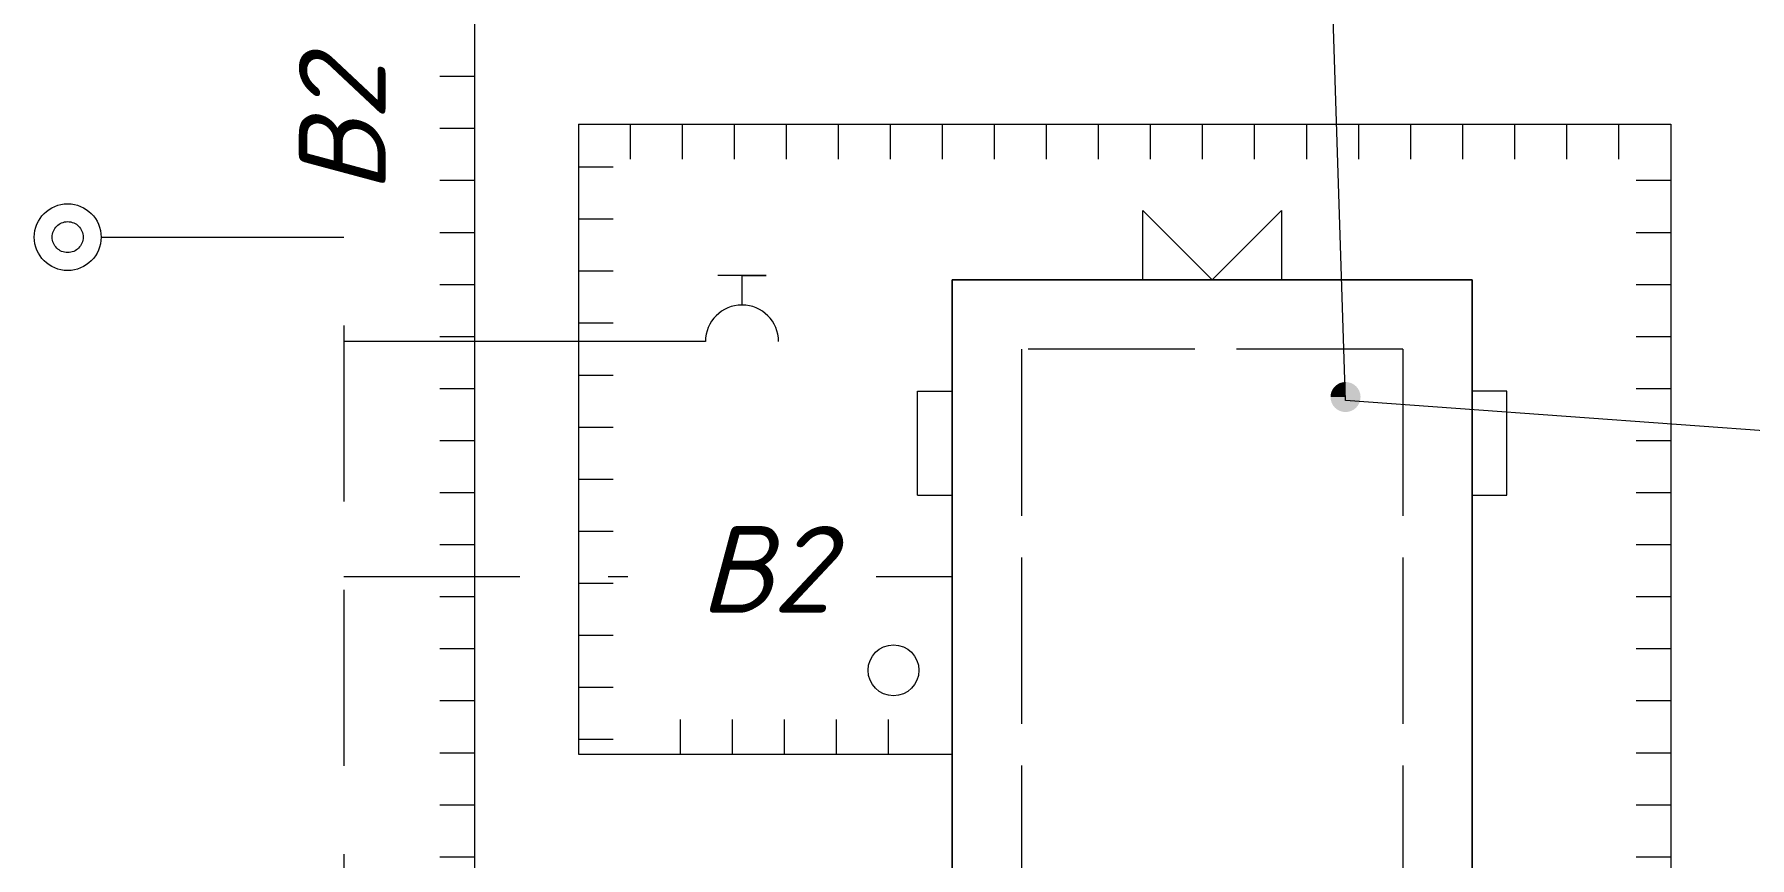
# Model space of a CAD drawing. Header units: millimetres. Extents: x 27137 to 30937, y -4667 to -569.
# Drawn here: x 28948.19 to 28997.66, y -2922.46 to -2898.72 of the extents above; entities that cross this region are included whole.
import ezdxf

# ---------------------------------------------------------------- set-up
doc = ezdxf.new("R2010")
doc.units = ezdxf.units.MM
doc.header["$LTSCALE"] = 0.4
doc.linetypes.add('ACAD_ISO02W100', pattern=[15, 12, -3])
doc.linetypes.add('штриховаяX2', pattern=[38.1, 25.4, -12.7])
doc.styles.add('Isocpeur', font='isocpeui.ttf', dxfattribs={"height": 2.5})

msp = doc.modelspace()

# ---------------------------------------------------------------- hatches: boundary and pattern name
at = {"lineweight": 15}
h = msp.add_hatch(color=256, dxfattribs=at)
h.dxf.hatch_style = 1
h.paths.add_polyline_path([(28985.5766, -2909.1797), (28986.0091, -2909.1797), (28986.4417, -2909.1797, -1)])
h.paths.add_polyline_path([(28986.0091, -2908.7471, -0.4142136), (28986.4417, -2909.1797), (28986.0091, -2909.1797)])
h = msp.add_hatch(color=256, dxfattribs=at)
h.dxf.hatch_style = 1
h.paths.add_polyline_path([(28986.0091, -2908.7471), (28986.0091, -2909.1797), (28985.5766, -2909.1797, -0.4142136)])

# ---------------------------------------------------------------- linework, layer by layer
at = {"lineweight": 15, "ltscale": 0.5}
for p, q in [((28986.0099, -2909.2773), (28985.1868, -2884.1423)), ((28950.118, -2904.5701), (28957.1188, -2904.5701)), ((28967.5479, -2907.5817), (28957.1188, -2907.5817)), ((29008.1636, -2910.8842), (28986.0099, -2909.2773))]:
    msp.add_line(p, q, dxfattribs=at)
at = {"linetype": 'штриховаяX2', "lineweight": 15, "ltscale": 0.5}
for p, q in [((28957.1188, -2885.0139), (28957.1188, -2899.9485)), ((28957.1188, -2907.1136), (28957.1188, -2953.9093)), ((28957.1188, -2914.3563), (28965.3071, -2914.3563)), ((28972.4723, -2914.3563), (28974.6599, -2914.3563))]:
    msp.add_line(p, q, dxfattribs=at)
at = {"lineweight": 15}
for p, q in [((28960.8882, -2898.3179), (28960.8882, -2939.1305)), ((28960.8882, -2899.9418), (28959.8882, -2899.9418)), ((28960.8882, -2899.9418), (28959.8882, -2899.9418)), ((28960.8882, -2899.9418), (28959.8882, -2899.9418)), ((28960.8882, -2899.9418), (28959.8882, -2899.9418)), ((28960.8882, -2899.9418), (28959.8882, -2899.9418)), ((28960.8882, -2899.9418), (28959.8882, -2899.9418)), ((28960.8882, -2899.9418), (28959.8882, -2899.9418)), ((28960.8882, -2899.9418), (28959.8882, -2899.9418)), ((28960.8882, -2901.4418), (28959.8882, -2901.4418)), ((28960.8882, -2901.4418), (28959.8882, -2901.4418)), ((28960.8882, -2901.4418), (28959.8882, -2901.4418)), ((28960.8882, -2901.4418), (28959.8882, -2901.4418)), ((28960.8882, -2901.4418), (28959.8882, -2901.4418)), ((28960.8882, -2901.4418), (28959.8882, -2901.4418)), ((28963.8882, -2901.3179), (28963.8882, -2919.4762)), ((28963.8882, -2901.3179), (28971.3882, -2901.3179)), ((28963.8882, -2901.3179), (28995.3882, -2901.3179)), ((28965.3882, -2902.3179), (28965.3882, -2901.3179)), ((28965.3882, -2902.3179), (28965.3882, -2901.3179)), ((28966.8882, -2902.3179), (28966.8882, -2901.3179)), ((28966.8882, -2902.3179), (28966.8882, -2901.3179)), ((28968.3882, -2902.3179), (28968.3882, -2901.3179)), ((28968.3882, -2902.3179), (28968.3882, -2901.3179)), ((28969.8882, -2902.3179), (28969.8882, -2901.3179)), ((28969.8882, -2902.3179), (28969.8882, -2901.3179)), ((28971.3882, -2902.3179), (28971.3882, -2901.3179)), ((28971.3882, -2902.3179), (28971.3882, -2901.3179)), ((28972.8882, -2902.3179), (28972.8882, -2901.3179)), ((28972.8882, -2902.3179), (28972.8882, -2901.3179)), ((28974.3882, -2902.3179), (28974.3882, -2901.3179)), ((28974.3882, -2902.3179), (28974.3882, -2901.3179)), ((28974.3882, -2902.3179), (28974.3882, -2901.3179)), ((28974.3882, -2902.3179), (28974.3882, -2901.3179)), ((28975.8882, -2902.3179), (28975.8882, -2901.3179)), ((28975.8882, -2902.3179), (28975.8882, -2901.3179)), ((28977.3882, -2902.3179), (28977.3882, -2901.3179)), ((28977.3882, -2902.3179), (28977.3882, -2901.3179)), ((28978.8882, -2902.3179), (28978.8882, -2901.3179)), ((28978.8882, -2902.3179), (28978.8882, -2901.3179)), ((28980.3882, -2902.3179), (28980.3882, -2901.3179)), ((28980.3882, -2902.3179), (28980.3882, -2901.3179)), ((28981.8882, -2902.3179), (28981.8882, -2901.3179)), ((28981.8882, -2902.3179), (28981.8882, -2901.3179)), ((28983.3882, -2902.3179), (28983.3882, -2901.3179)), ((28983.3882, -2902.3179), (28983.3882, -2901.3179)), ((28984.8882, -2902.3179), (28984.8882, -2901.3179)), ((28984.8882, -2902.3179), (28984.8882, -2901.3179)), ((28986.3882, -2902.3179), (28986.3882, -2901.3179)), ((28986.3882, -2902.3179), (28986.3882, -2901.3179)), ((28986.3882, -2902.3179), (28986.3882, -2901.3179)), ((28986.3882, -2902.3179), (28986.3882, -2901.3179)), ((28987.8882, -2902.3179), (28987.8882, -2901.3179)), ((28987.8882, -2902.3179), (28987.8882, -2901.3179)), ((28989.3882, -2902.3179), (28989.3882, -2901.3179)), ((28989.3882, -2902.3179), (28989.3882, -2901.3179)), ((28990.8882, -2902.3179), (28990.8882, -2901.3179)), ((28990.8882, -2902.3179), (28990.8882, -2901.3179)), ((28992.3882, -2902.3179), (28992.3882, -2901.3179)), ((28992.3882, -2902.3179), (28992.3882, -2901.3179)), ((28993.8882, -2902.3179), (28993.8882, -2901.3179)), ((28993.8882, -2902.3179), (28993.8882, -2901.3179)), ((28995.3882, -2901.3179), (28995.3882, -2958.1837)), ((28960.8882, -2902.9418), (28959.8882, -2902.9418)), ((28960.8882, -2902.9418), (28959.8882, -2902.9418)), ((28960.8882, -2902.9418), (28959.8882, -2902.9418)), ((28964.8882, -2902.5546), (28963.8882, -2902.5546)), ((28964.8882, -2902.5546), (28963.8882, -2902.5546)), ((28964.8882, -2902.5546), (28963.8882, -2902.5546)), ((28964.8882, -2902.5546), (28963.8882, -2902.5546)), ((28964.8882, -2902.5546), (28963.8882, -2902.5546)), ((28964.8882, -2902.5546), (28963.8882, -2902.5546)), ((28964.8882, -2902.5546), (28963.8882, -2902.5546)), ((28964.8882, -2902.5546), (28963.8882, -2902.5546)), ((28995.3882, -2902.9418), (28994.3882, -2902.9418)), ((28995.3882, -2902.9418), (28994.3882, -2902.9418)), ((28995.3882, -2902.9418), (28994.3882, -2902.9418)), ((28995.3882, -2902.9418), (28994.3882, -2902.9418)), ((28995.3882, -2902.9418), (28994.3882, -2902.9418)), ((28995.3882, -2902.9418), (28994.3882, -2902.9418)), ((28995.3882, -2902.9418), (28994.3882, -2902.9418)), ((28995.3882, -2902.9418), (28994.3882, -2902.9418)), ((28995.3882, -2902.9418), (28994.3882, -2902.9418)), ((28995.3882, -2902.9418), (28994.3882, -2902.9418)), ((28995.3882, -2902.9418), (28994.3882, -2902.9418)), ((28980.1599, -2905.8012), (28980.1599, -2903.8012)), ((28982.1599, -2905.8012), (28980.1599, -2903.8012)), ((28984.1599, -2903.8012), (28982.1599, -2905.8012)), ((28984.1599, -2903.8012), (28984.1599, -2905.8012)), ((28960.8882, -2904.4418), (28959.8882, -2904.4418)), ((28960.8882, -2904.4418), (28959.8882, -2904.4418)), ((28960.8882, -2904.4418), (28959.8882, -2904.4418)), ((28960.8882, -2904.4418), (28959.8882, -2904.4418)), ((28960.8882, -2904.4418), (28959.8882, -2904.4418)), ((28964.8882, -2904.0546), (28963.8882, -2904.0546)), ((28964.8882, -2904.0546), (28963.8882, -2904.0546)), ((28964.8882, -2904.0546), (28963.8882, -2904.0546)), ((28964.8882, -2904.0546), (28963.8882, -2904.0546)), ((28964.8882, -2904.0546), (28963.8882, -2904.0546)), ((28964.8882, -2904.0546), (28963.8882, -2904.0546)), ((28964.8882, -2904.0546), (28963.8882, -2904.0546)), ((28964.8882, -2904.0546), (28963.8882, -2904.0546)), ((28964.8882, -2904.0546), (28963.8882, -2904.0546)), ((28964.8882, -2904.0546), (28963.8882, -2904.0546)), ((28964.8882, -2904.0546), (28963.8882, -2904.0546)), ((28964.8882, -2904.0546), (28963.8882, -2904.0546)), ((28964.8882, -2904.0546), (28963.8882, -2904.0546)), ((28964.8882, -2904.0546), (28963.8882, -2904.0546)), ((28964.8882, -2904.0546), (28963.8882, -2904.0546)), ((28964.8882, -2904.0546), (28963.8882, -2904.0546)), ((28964.8882, -2904.0546), (28963.8882, -2904.0546)), ((28995.3882, -2904.4418), (28994.3882, -2904.4418)), ((28995.3882, -2904.4418), (28994.3882, -2904.4418)), ((28995.3882, -2904.4418), (28994.3882, -2904.4418)), ((28995.3882, -2904.4418), (28994.3882, -2904.4418)), ((28995.3882, -2904.4418), (28994.3882, -2904.4418)), ((28995.3882, -2904.4418), (28994.3882, -2904.4418)), ((28995.3882, -2904.4418), (28994.3882, -2904.4418)), ((28995.3882, -2904.4418), (28994.3882, -2904.4418)), ((28995.3882, -2904.4418), (28994.3882, -2904.4418)), ((28995.3882, -2904.4418), (28994.3882, -2904.4418)), ((28995.3882, -2904.4418), (28994.3882, -2904.4418)), ((28995.3882, -2904.4418), (28994.3882, -2904.4418)), ((28995.3882, -2904.4418), (28994.3882, -2904.4418)), ((28995.3882, -2904.4418), (28994.3882, -2904.4418)), ((28960.8882, -2905.9418), (28959.8882, -2905.9418)), ((28960.8882, -2905.9418), (28959.8882, -2905.9418)), ((28960.8882, -2905.9418), (28959.8882, -2905.9418)), ((28960.8882, -2905.9418), (28959.8882, -2905.9418)), ((28960.8882, -2905.9418), (28959.8882, -2905.9418)), ((28960.8882, -2905.9418), (28959.8882, -2905.9418)), ((28960.8882, -2905.9418), (28959.8882, -2905.9418)), ((28960.8882, -2905.9418), (28959.8882, -2905.9418)), ((28960.8882, -2905.9418), (28959.8882, -2905.9418)), ((28960.8882, -2905.9418), (28959.8882, -2905.9418)), ((28960.8882, -2905.9418), (28959.8882, -2905.9418)), ((28964.8882, -2905.5546), (28963.8882, -2905.5546)), ((28964.8882, -2905.5546), (28963.8882, -2905.5546)), ((28964.8882, -2905.5546), (28963.8882, -2905.5546)), ((28964.8882, -2905.5546), (28963.8882, -2905.5546)), ((28964.8882, -2905.5546), (28963.8882, -2905.5546)), ((28964.8882, -2905.5546), (28963.8882, -2905.5546)), ((28964.8882, -2905.5546), (28963.8882, -2905.5546)), ((28964.8882, -2905.5546), (28963.8882, -2905.5546)), ((28964.8882, -2905.5546), (28963.8882, -2905.5546)), ((28964.8882, -2905.5546), (28963.8882, -2905.5546)), ((28964.8882, -2905.5546), (28963.8882, -2905.5546)), ((28969.3032, -2905.6769), (28967.9032, -2905.6769)), ((28968.6032, -2906.5265), (28968.6032, -2905.6769)), ((28968.6032, -2905.6769), (28969.3032, -2905.6769)), ((28974.6599, -2950.8012), (28974.6599, -2905.8012)), ((28989.6599, -2905.8012), (28974.6599, -2905.8012)), ((28974.6599, -2905.8012), (28974.6599, -2950.8012)), ((28974.6599, -2905.8012), (28989.6599, -2905.8012)), ((28989.6599, -2905.8012), (28989.6599, -2950.8012)), ((28989.6599, -2950.8012), (28989.6599, -2905.8012)), ((28995.3882, -2905.9418), (28994.3882, -2905.9418)), ((28995.3882, -2905.9418), (28994.3882, -2905.9418)), ((28995.3882, -2905.9418), (28994.3882, -2905.9418)), ((28960.8882, -2907.4418), (28959.8882, -2907.4418)), ((28960.8882, -2907.4418), (28959.8882, -2907.4418)), ((28960.8882, -2907.4418), (28959.8882, -2907.4418)), ((28960.8882, -2907.4418), (28959.8882, -2907.4418)), ((28960.8882, -2907.4418), (28959.8882, -2907.4418)), ((28960.8882, -2907.4418), (28959.8882, -2907.4418)), ((28960.8882, -2907.4418), (28959.8882, -2907.4418)), ((28960.8882, -2907.4418), (28959.8882, -2907.4418)), ((28964.8882, -2907.0546), (28963.8882, -2907.0546)), ((28964.8882, -2907.0546), (28963.8882, -2907.0546)), ((28964.8882, -2907.0546), (28963.8882, -2907.0546)), ((28964.8882, -2907.0546), (28963.8882, -2907.0546)), ((28964.8882, -2907.0546), (28963.8882, -2907.0546)), ((28964.8882, -2907.0546), (28963.8882, -2907.0546)), ((28964.8882, -2907.0546), (28963.8882, -2907.0546)), ((28964.8882, -2907.0546), (28963.8882, -2907.0546)), ((28964.8882, -2907.0546), (28963.8882, -2907.0546)), ((28964.8882, -2907.0546), (28963.8882, -2907.0546)), ((28964.8882, -2907.0546), (28963.8882, -2907.0546)), ((28964.8882, -2907.0546), (28963.8882, -2907.0546)), ((28964.8882, -2907.0546), (28963.8882, -2907.0546)), ((28995.3882, -2907.4418), (28994.3882, -2907.4418)), ((28995.3882, -2907.4418), (28994.3882, -2907.4418)), ((28995.3882, -2907.4418), (28994.3882, -2907.4418)), ((28995.3882, -2907.4418), (28994.3882, -2907.4418)), ((28995.3882, -2907.4418), (28994.3882, -2907.4418)), ((28964.8882, -2908.5546), (28963.8882, -2908.5546)), ((28964.8882, -2908.5546), (28963.8882, -2908.5546)), ((28964.8882, -2908.5546), (28963.8882, -2908.5546)), ((28964.8882, -2908.5546), (28963.8882, -2908.5546)), ((28964.8882, -2908.5546), (28963.8882, -2908.5546)), ((28964.8882, -2908.5546), (28963.8882, -2908.5546)), ((28964.8882, -2908.5546), (28963.8882, -2908.5546)), ((28964.8882, -2908.5546), (28963.8882, -2908.5546)), ((28964.8882, -2908.5546), (28963.8882, -2908.5546)), ((28964.8882, -2908.5546), (28963.8882, -2908.5546)), ((28964.8882, -2908.5546), (28963.8882, -2908.5546)), ((28964.8882, -2908.5546), (28963.8882, -2908.5546)), ((28964.8882, -2908.5546), (28963.8882, -2908.5546)), ((28964.8882, -2908.5546), (28963.8882, -2908.5546)), ((28964.8882, -2908.5546), (28963.8882, -2908.5546)), ((28964.8882, -2908.5546), (28963.8882, -2908.5546)), ((28964.8882, -2908.5546), (28963.8882, -2908.5546)), ((28960.8882, -2908.9418), (28959.8882, -2908.9418)), ((28960.8882, -2908.9418), (28959.8882, -2908.9418)), ((28960.8882, -2908.9418), (28959.8882, -2908.9418)), ((28960.8882, -2908.9418), (28959.8882, -2908.9418)), ((28960.8882, -2908.9418), (28959.8882, -2908.9418)), ((28960.8882, -2908.9418), (28959.8882, -2908.9418)), ((28960.8882, -2908.9418), (28959.8882, -2908.9418)), ((28960.8882, -2908.9418), (28959.8882, -2908.9418)), ((28973.6599, -2912.0095), (28973.6599, -2909.0095)), ((28973.6599, -2909.0095), (28974.6599, -2909.0095)), ((28990.6599, -2909.0095), (28989.6599, -2909.0095)), ((28990.6599, -2912.0095), (28990.6599, -2909.0095)), ((28995.3882, -2908.9418), (28994.3882, -2908.9418)), ((28995.3882, -2908.9418), (28994.3882, -2908.9418)), ((28995.3882, -2908.9418), (28994.3882, -2908.9418)), ((28995.3882, -2908.9418), (28994.3882, -2908.9418)), ((28995.3882, -2908.9418), (28994.3882, -2908.9418)), ((28995.3882, -2908.9418), (28994.3882, -2908.9418)), ((28995.3882, -2908.9418), (28994.3882, -2908.9418)), ((28995.3882, -2908.9418), (28994.3882, -2908.9418)), ((28995.3882, -2908.9418), (28994.3882, -2908.9418)), ((28995.3882, -2908.9418), (28994.3882, -2908.9418)), ((28995.3882, -2908.9418), (28994.3882, -2908.9418)), ((28964.8882, -2910.0546), (28963.8882, -2910.0546)), ((28964.8882, -2910.0546), (28963.8882, -2910.0546)), ((28964.8882, -2910.0546), (28963.8882, -2910.0546)), ((28964.8882, -2910.0546), (28963.8882, -2910.0546)), ((28964.8882, -2910.0546), (28963.8882, -2910.0546)), ((28964.8882, -2910.0546), (28963.8882, -2910.0546)), ((28964.8882, -2910.0546), (28963.8882, -2910.0546)), ((28964.8882, -2910.0546), (28963.8882, -2910.0546)), ((28964.8882, -2910.0546), (28963.8882, -2910.0546)), ((28964.8882, -2910.0546), (28963.8882, -2910.0546)), ((28964.8882, -2910.0546), (28963.8882, -2910.0546)), ((28960.8882, -2910.4418), (28959.8882, -2910.4418)), ((28960.8882, -2910.4418), (28959.8882, -2910.4418)), ((28960.8882, -2910.4418), (28959.8882, -2910.4418)), ((28960.8882, -2910.4418), (28959.8882, -2910.4418)), ((28960.8882, -2910.4418), (28959.8882, -2910.4418)), ((28960.8882, -2910.4418), (28959.8882, -2910.4418)), ((28995.3882, -2910.4418), (28994.3882, -2910.4418)), ((28995.3882, -2910.4418), (28994.3882, -2910.4418)), ((28995.3882, -2910.4418), (28994.3882, -2910.4418)), ((28995.3882, -2910.4418), (28994.3882, -2910.4418)), ((28995.3882, -2910.4418), (28994.3882, -2910.4418)), ((28995.3882, -2910.4418), (28994.3882, -2910.4418)), ((28995.3882, -2910.4418), (28994.3882, -2910.4418)), ((28995.3882, -2910.4418), (28994.3882, -2910.4418)), ((28964.8882, -2911.5546), (28963.8882, -2911.5546)), ((28964.8882, -2911.5546), (28963.8882, -2911.5546)), ((28964.8882, -2911.5546), (28963.8882, -2911.5546)), ((28964.8882, -2911.5546), (28963.8882, -2911.5546)), ((28964.8882, -2911.5546), (28963.8882, -2911.5546)), ((28964.8882, -2911.5546), (28963.8882, -2911.5546)), ((28964.8882, -2911.5546), (28963.8882, -2911.5546)), ((28964.8882, -2911.5546), (28963.8882, -2911.5546)), ((28964.8882, -2911.5546), (28963.8882, -2911.5546)), ((28964.8882, -2911.5546), (28963.8882, -2911.5546)), ((28964.8882, -2911.5546), (28963.8882, -2911.5546)), ((28964.8882, -2911.5546), (28963.8882, -2911.5546)), ((28964.8882, -2911.5546), (28963.8882, -2911.5546)), ((28960.8882, -2911.9418), (28959.8882, -2911.9418)), ((28960.8882, -2911.9418), (28959.8882, -2911.9418)), ((28960.8882, -2911.9418), (28959.8882, -2911.9418)), ((28973.6599, -2912.0095), (28974.6599, -2912.0095)), ((28989.6599, -2912.0095), (28990.6599, -2912.0095)), ((28995.3882, -2911.9418), (28994.3882, -2911.9418)), ((28995.3882, -2911.9418), (28994.3882, -2911.9418)), ((28995.3882, -2911.9418), (28994.3882, -2911.9418)), ((28995.3882, -2911.9418), (28994.3882, -2911.9418)), ((28995.3882, -2911.9418), (28994.3882, -2911.9418)), ((28995.3882, -2911.9418), (28994.3882, -2911.9418)), ((28995.3882, -2911.9418), (28994.3882, -2911.9418)), ((28995.3882, -2911.9418), (28994.3882, -2911.9418)), ((28964.8882, -2913.0546), (28963.8882, -2913.0546)), ((28964.8882, -2913.0546), (28963.8882, -2913.0546)), ((28964.8882, -2913.0546), (28963.8882, -2913.0546)), ((28964.8882, -2913.0546), (28963.8882, -2913.0546)), ((28964.8882, -2913.0546), (28963.8882, -2913.0546)), ((28964.8882, -2913.0546), (28963.8882, -2913.0546)), ((28964.8882, -2913.0546), (28963.8882, -2913.0546)), ((28964.8882, -2913.0546), (28963.8882, -2913.0546)), ((28964.8882, -2913.0546), (28963.8882, -2913.0546)), ((28964.8882, -2913.0546), (28963.8882, -2913.0546)), ((28964.8882, -2913.0546), (28963.8882, -2913.0546)), ((28964.8882, -2913.0546), (28963.8882, -2913.0546)), ((28964.8882, -2913.0546), (28963.8882, -2913.0546)), ((28964.8882, -2913.0546), (28963.8882, -2913.0546)), ((28964.8882, -2913.0546), (28963.8882, -2913.0546)), ((28964.8882, -2913.0546), (28963.8882, -2913.0546)), ((28964.8882, -2913.0546), (28963.8882, -2913.0546)), ((28960.8882, -2913.4418), (28959.8882, -2913.4418)), ((28960.8882, -2913.4418), (28959.8882, -2913.4418)), ((28960.8882, -2913.4418), (28959.8882, -2913.4418)), ((28960.8882, -2913.4418), (28959.8882, -2913.4418)), ((28960.8882, -2913.4418), (28959.8882, -2913.4418)), ((28995.3882, -2913.4418), (28994.3882, -2913.4418)), ((28995.3882, -2913.4418), (28994.3882, -2913.4418)), ((28995.3882, -2913.4418), (28994.3882, -2913.4418)), ((28995.3882, -2913.4418), (28994.3882, -2913.4418)), ((28995.3882, -2913.4418), (28994.3882, -2913.4418)), ((28995.3882, -2913.4418), (28994.3882, -2913.4418)), ((28964.8882, -2914.5546), (28963.8882, -2914.5546)), ((28964.8882, -2914.5546), (28963.8882, -2914.5546)), ((28964.8882, -2914.5546), (28963.8882, -2914.5546)), ((28964.8882, -2914.5546), (28963.8882, -2914.5546)), ((28964.8882, -2914.5546), (28963.8882, -2914.5546)), ((28964.8882, -2914.5546), (28963.8882, -2914.5546)), ((28964.8882, -2914.5546), (28963.8882, -2914.5546)), ((28964.8882, -2914.5546), (28963.8882, -2914.5546)), ((28964.8882, -2914.5546), (28963.8882, -2914.5546)), ((28964.8882, -2914.5546), (28963.8882, -2914.5546)), ((28964.8882, -2914.5546), (28963.8882, -2914.5546)), ((28960.8882, -2914.9418), (28959.8882, -2914.9418)), ((28960.8882, -2914.9418), (28959.8882, -2914.9418)), ((28960.8882, -2914.9418), (28959.8882, -2914.9418)), ((28960.8882, -2914.9418), (28959.8882, -2914.9418)), ((28960.8882, -2914.9418), (28959.8882, -2914.9418)), ((28960.8882, -2914.9418), (28959.8882, -2914.9418)), ((28960.8882, -2914.9418), (28959.8882, -2914.9418)), ((28960.8882, -2914.9418), (28959.8882, -2914.9418)), ((28960.8882, -2914.9418), (28959.8882, -2914.9418)), ((28960.8882, -2914.9418), (28959.8882, -2914.9418)), ((28960.8882, -2914.9418), (28959.8882, -2914.9418)), ((28995.3882, -2914.9418), (28994.3882, -2914.9418)), ((28995.3882, -2914.9418), (28994.3882, -2914.9418)), ((28995.3882, -2914.9418), (28994.3882, -2914.9418)), ((28964.8882, -2916.0546), (28963.8882, -2916.0546)), ((28964.8882, -2916.0546), (28963.8882, -2916.0546)), ((28964.8882, -2916.0546), (28963.8882, -2916.0546)), ((28964.8882, -2916.0546), (28963.8882, -2916.0546)), ((28964.8882, -2916.0546), (28963.8882, -2916.0546)), ((28964.8882, -2916.0546), (28963.8882, -2916.0546)), ((28964.8882, -2916.0546), (28963.8882, -2916.0546)), ((28964.8882, -2916.0546), (28963.8882, -2916.0546)), ((28964.8882, -2916.0546), (28963.8882, -2916.0546)), ((28964.8882, -2916.0546), (28963.8882, -2916.0546)), ((28964.8882, -2916.0546), (28963.8882, -2916.0546)), ((28964.8882, -2916.0546), (28963.8882, -2916.0546)), ((28964.8882, -2916.0546), (28963.8882, -2916.0546)), ((28960.8882, -2916.4418), (28959.8882, -2916.4418)), ((28960.8882, -2916.4418), (28959.8882, -2916.4418)), ((28960.8882, -2916.4418), (28959.8882, -2916.4418)), ((28960.8882, -2916.4418), (28959.8882, -2916.4418)), ((28960.8882, -2916.4418), (28959.8882, -2916.4418)), ((28960.8882, -2916.4418), (28959.8882, -2916.4418)), ((28960.8882, -2916.4418), (28959.8882, -2916.4418)), ((28960.8882, -2916.4418), (28959.8882, -2916.4418)), ((28995.3882, -2916.4418), (28994.3882, -2916.4418)), ((28995.3882, -2916.4418), (28994.3882, -2916.4418)), ((28995.3882, -2916.4418), (28994.3882, -2916.4418)), ((28995.3882, -2916.4418), (28994.3882, -2916.4418)), ((28995.3882, -2916.4418), (28994.3882, -2916.4418)), ((28964.8882, -2917.5546), (28963.8882, -2917.5546)), ((28964.8882, -2917.5546), (28963.8882, -2917.5546)), ((28964.8882, -2917.5546), (28963.8882, -2917.5546)), ((28964.8882, -2917.5546), (28963.8882, -2917.5546)), ((28964.8882, -2917.5546), (28963.8882, -2917.5546)), ((28964.8882, -2917.5546), (28963.8882, -2917.5546)), ((28964.8882, -2917.5546), (28963.8882, -2917.5546)), ((28964.8882, -2917.5546), (28963.8882, -2917.5546)), ((28964.8882, -2917.5546), (28963.8882, -2917.5546)), ((28964.8882, -2917.5546), (28963.8882, -2917.5546)), ((28964.8882, -2917.5546), (28963.8882, -2917.5546)), ((28964.8882, -2917.5546), (28963.8882, -2917.5546)), ((28964.8882, -2917.5546), (28963.8882, -2917.5546)), ((28964.8882, -2917.5546), (28963.8882, -2917.5546)), ((28964.8882, -2917.5546), (28963.8882, -2917.5546)), ((28964.8882, -2917.5546), (28963.8882, -2917.5546)), ((28964.8882, -2917.5546), (28963.8882, -2917.5546)), ((28960.8882, -2917.9418), (28959.8882, -2917.9418)), ((28960.8882, -2917.9418), (28959.8882, -2917.9418)), ((28960.8882, -2917.9418), (28959.8882, -2917.9418)), ((28960.8882, -2917.9418), (28959.8882, -2917.9418)), ((28960.8882, -2917.9418), (28959.8882, -2917.9418)), ((28960.8882, -2917.9418), (28959.8882, -2917.9418)), ((28960.8882, -2917.9418), (28959.8882, -2917.9418)), ((28960.8882, -2917.9418), (28959.8882, -2917.9418)), ((28995.3882, -2917.9418), (28994.3882, -2917.9418)), ((28995.3882, -2917.9418), (28994.3882, -2917.9418)), ((28995.3882, -2917.9418), (28994.3882, -2917.9418)), ((28995.3882, -2917.9418), (28994.3882, -2917.9418)), ((28995.3882, -2917.9418), (28994.3882, -2917.9418)), ((28995.3882, -2917.9418), (28994.3882, -2917.9418)), ((28995.3882, -2917.9418), (28994.3882, -2917.9418)), ((28995.3882, -2917.9418), (28994.3882, -2917.9418)), ((28995.3882, -2917.9418), (28994.3882, -2917.9418)), ((28995.3882, -2917.9418), (28994.3882, -2917.9418)), ((28995.3882, -2917.9418), (28994.3882, -2917.9418)), ((28966.8314, -2919.4762), (28966.8314, -2918.4762)), ((28966.8314, -2919.4762), (28966.8314, -2918.4762)), ((28968.3314, -2919.4762), (28968.3314, -2918.4762)), ((28968.3314, -2919.4762), (28968.3314, -2918.4762)), ((28969.8314, -2919.4762), (28969.8314, -2918.4762)), ((28969.8314, -2919.4762), (28969.8314, -2918.4762)), ((28969.8314, -2919.4762), (28969.8314, -2918.4762)), ((28969.8314, -2919.4762), (28969.8314, -2918.4762)), ((28971.3314, -2919.4762), (28971.3314, -2918.4762)), ((28971.3314, -2919.4762), (28971.3314, -2918.4762)), ((28972.8314, -2919.4762), (28972.8314, -2918.4762)), ((28972.8314, -2919.4762), (28972.8314, -2918.4762)), ((28964.8882, -2919.0546), (28963.8882, -2919.0546)), ((28964.8882, -2919.0546), (28963.8882, -2919.0546)), ((28964.8882, -2919.0546), (28963.8882, -2919.0546)), ((28964.8882, -2919.0546), (28963.8882, -2919.0546)), ((28964.8882, -2919.0546), (28963.8882, -2919.0546)), ((28964.8882, -2919.0546), (28963.8882, -2919.0546)), ((28964.8882, -2919.0546), (28963.8882, -2919.0546)), ((28964.8882, -2919.0546), (28963.8882, -2919.0546)), ((28964.8882, -2919.0546), (28963.8882, -2919.0546)), ((28964.8882, -2919.0546), (28963.8882, -2919.0546)), ((28964.8882, -2919.0546), (28963.8882, -2919.0546)), ((28960.8882, -2919.4418), (28959.8882, -2919.4418)), ((28960.8882, -2919.4418), (28959.8882, -2919.4418)), ((28960.8882, -2919.4418), (28959.8882, -2919.4418)), ((28960.8882, -2919.4418), (28959.8882, -2919.4418)), ((28960.8882, -2919.4418), (28959.8882, -2919.4418)), ((28960.8882, -2919.4418), (28959.8882, -2919.4418)), ((28963.8882, -2919.4762), (28974.6599, -2919.4762)), ((28995.3882, -2919.4418), (28994.3882, -2919.4418)), ((28995.3882, -2919.4418), (28994.3882, -2919.4418)), ((28995.3882, -2919.4418), (28994.3882, -2919.4418)), ((28995.3882, -2919.4418), (28994.3882, -2919.4418)), ((28995.3882, -2919.4418), (28994.3882, -2919.4418)), ((28995.3882, -2919.4418), (28994.3882, -2919.4418)), ((28995.3882, -2919.4418), (28994.3882, -2919.4418)), ((28995.3882, -2919.4418), (28994.3882, -2919.4418)), ((28960.8882, -2920.9418), (28959.8882, -2920.9418)), ((28960.8882, -2920.9418), (28959.8882, -2920.9418)), ((28960.8882, -2920.9418), (28959.8882, -2920.9418)), ((28995.3882, -2920.9418), (28994.3882, -2920.9418)), ((28995.3882, -2920.9418), (28994.3882, -2920.9418)), ((28995.3882, -2920.9418), (28994.3882, -2920.9418)), ((28995.3882, -2920.9418), (28994.3882, -2920.9418)), ((28995.3882, -2920.9418), (28994.3882, -2920.9418)), ((28995.3882, -2920.9418), (28994.3882, -2920.9418)), ((28995.3882, -2920.9418), (28994.3882, -2920.9418)), ((28995.3882, -2920.9418), (28994.3882, -2920.9418)), ((28960.8882, -2922.4418), (28959.8882, -2922.4418)), ((28960.8882, -2922.4418), (28959.8882, -2922.4418)), ((28960.8882, -2922.4418), (28959.8882, -2922.4418)), ((28960.8882, -2922.4418), (28959.8882, -2922.4418)), ((28960.8882, -2922.4418), (28959.8882, -2922.4418)), ((28995.3882, -2922.4418), (28994.3882, -2922.4418)), ((28995.3882, -2922.4418), (28994.3882, -2922.4418)), ((28995.3882, -2922.4418), (28994.3882, -2922.4418)), ((28995.3882, -2922.4418), (28994.3882, -2922.4418)), ((28995.3882, -2922.4418), (28994.3882, -2922.4418)), ((28995.3882, -2922.4418), (28994.3882, -2922.4418))]:
    msp.add_line(p, q, dxfattribs=at)
at = {"linetype": 'ACAD_ISO02W100', "lineweight": 15}
for p, q in [((28987.6599, -2907.8012), (28976.6599, -2907.8012)), ((28976.6599, -2907.8012), (28976.6599, -2948.8012)), ((28987.6599, -2907.8012), (28987.6599, -2948.8012))]:
    msp.add_line(p, q, dxfattribs=at)
at = {"linetype": 'штриховаяX2', "lineweight": 15}
for radius in [0.9623, 0.4467]:
    msp.add_circle((28949.1557, -2904.5701), radius, dxfattribs=at)
at = {"lineweight": 15}
msp.add_circle((28972.972, -2917.0571), 0.7344, dxfattribs=at)
msp.add_arc((28968.6032, -2907.5817), 1.0553, 0, 180, dxfattribs=at)

# ---------------------------------------------------------------- texts
at = {"linetype": 'штриховаяX2', "lineweight": 15, "insert": (28955.8228, -2899.5082), "char_height": 2.5, "attachment_point": 3, "rotation": 90, "style": 'Isocpeur'}
msp.add_mtext_dynamic_manual_height_columns('В2', width=5.498522, gutter_width=12.5, heights=[0], dxfattribs=at)
at = {"linetype": 'штриховаяX2', "lineweight": 15, "insert": (28971.1766, -2912.8968), "char_height": 2.5, "attachment_point": 3, "style": 'Isocpeur'}
msp.add_mtext_dynamic_manual_height_columns('В2', width=5.498522, gutter_width=12.5, heights=[0], dxfattribs=at)

doc.saveas('drawing.dxf')
